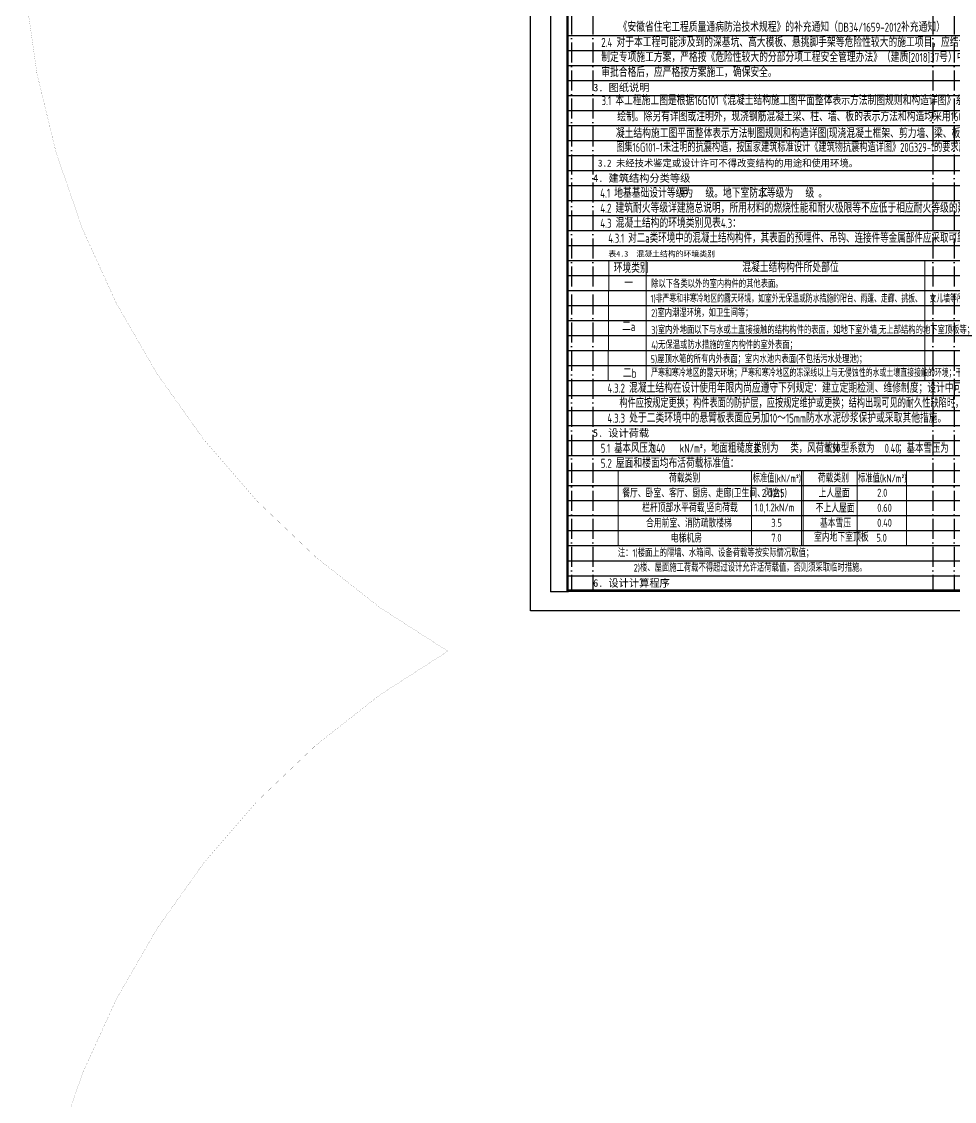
# Model space of a CAD drawing. Extents: x -812054 to 22247, y -644080 to 1003627.
# Drawn here: x -807546 to -760885, y -211397 to -157424 of the extents above; entities that cross this region are included whole.
import ezdxf

# ---------------------------------------------------------------- set-up
doc = ezdxf.new("R2010")
doc.units = 0
doc.header["$LTSCALE"] = 1000
doc.linetypes.add('D1', pattern=[14, 10, -2, 0, -2])
doc.linetypes.add('DASHED', pattern=[0.75, 0.5, -0.25])
doc.layers.get('DEFPOINTS').update_dxf_attribs({"linetype": 'CONTINUOUS'})
doc.layers.add('C-SHET-TTLB', color=11, linetype='CONTINUOUS')
doc.layers.add('S-1-TEXT', color=7, linetype='CONTINUOUS', lineweight=18)
doc.layers.add('S-1-修改', color=23, linetype='CONTINUOUS', lineweight=18)
doc.layers.add('审图修改', color=2, linetype='CONTINUOUS', plot=False)
doc.styles.add('TS', font='tssdeng.shx', dxfattribs={"width": 0.7, "bigfont": 'tssdchn.shx'})
doc.styles.add('黑体', font='simhei.ttf')

msp = doc.modelspace()

# ---------------------------------------------------------------- linework, layer by layer
at = {"layer": 'C-SHET-TTLB'}
for p in [(-781081.51, -128409.25), (-780181.51, -185929.25)]:
    msp.add_line(p, (-781081.51, -185929.25), dxfattribs=at)
msp.add_lwpolyline([(-697981.51, -127469.25), (-697981.51, -186869.25), (-782081.51, -186869.25), (-782081.51, -127469.25)], close=True, dxfattribs=at)
at = {"layer": 'C-SHET-TTLB', "const_width": 120}
msp.add_lwpolyline([(-780241.51, -128469.25), (-698981.51, -128469.25), (-698981.51, -185869.25), (-780241.51, -185869.25)], close=True, dxfattribs=at)
at = {"layer": 'DEFPOINTS', "color": 252, "linetype": 'D1', "ltscale": 0.1}
for p, q in [((-780041.51, -131869.25), (-780041.51, -185869.25)), ((-778969.51, -131869.25), (-778969.51, -185869.25)), ((-761969.51, -131869.25), (-761969.51, -185869.25)), ((-760897.51, -131869.25), (-760897.51, -185869.25))]:
    msp.add_line(p, q, dxfattribs=at)
at = {"layer": 'DEFPOINTS', "color": 252}
for p, q in [((-780241.51, -158119.25), (-705981.51, -158119.25)), ((-780241.51, -158869.25), (-705981.51, -158869.25)), ((-780241.51, -159619.25), (-705981.51, -159619.25)), ((-780241.51, -160369.25), (-705981.51, -160369.25)), ((-780241.51, -161119.25), (-705981.51, -161119.25)), ((-780241.51, -161869.25), (-705981.51, -161869.25)), ((-780241.51, -162619.25), (-705981.51, -162619.25)), ((-780241.51, -163369.25), (-705981.51, -163369.25)), ((-780241.51, -164119.25), (-705981.51, -164119.25)), ((-780241.51, -164869.25), (-705981.51, -164869.25)), ((-780241.51, -165619.25), (-705981.51, -165619.25)), ((-780241.51, -166369.25), (-705981.51, -166369.25)), ((-780241.51, -167119.25), (-705981.51, -167119.25)), ((-780241.51, -167869.25), (-705981.51, -167869.25)), ((-780241.51, -168619.25), (-705981.51, -168619.25)), ((-780241.51, -169369.25), (-705981.51, -169369.25)), ((-780241.51, -170119.25), (-705981.51, -170119.25)), ((-780241.51, -170869.25), (-705981.51, -170869.25)), ((-780241.51, -171619.25), (-705981.51, -171619.25)), ((-780241.51, -172369.25), (-705981.51, -172369.25)), ((-780241.51, -173119.25), (-705981.51, -173119.25)), ((-780241.51, -173869.25), (-705981.51, -173869.25)), ((-780241.51, -174619.25), (-705981.51, -174619.25)), ((-780241.51, -175369.25), (-705981.51, -175369.25)), ((-780241.51, -176119.25), (-705981.51, -176119.25)), ((-780241.51, -176869.25), (-705981.51, -176869.25)), ((-780241.51, -177619.25), (-705981.51, -177619.25)), ((-780241.51, -178369.25), (-705981.51, -178369.25)), ((-780241.51, -179119.25), (-705981.51, -179119.25)), ((-780241.51, -179869.25), (-705981.51, -179869.25)), ((-780241.51, -180619.25), (-705981.51, -180619.25)), ((-780241.51, -181369.25), (-705981.51, -181369.25)), ((-780241.51, -182119.25), (-705981.51, -182119.25)), ((-780241.51, -182869.25), (-705981.51, -182869.25)), ((-780241.51, -183619.25), (-705981.51, -183619.25)), ((-780241.51, -184369.25), (-705981.51, -184369.25)), ((-780241.51, -185119.25), (-705981.51, -185119.25))]:
    msp.add_line(p, q, dxfattribs=at)
at = {"layer": 'S-1-TEXT', "color": 2}
for p, q in [((-776298.47, -169363.76), (-776298.47, -175369.25)), ((-778173.47, -170113.76), (-762368.86, -170113.76)), ((-778173.47, -170863.76), (-762368.86, -170863.76)), ((-778173.47, -174613.76), (-762368.86, -174613.76)), ((-777696.3, -179869.25), (-768532.94, -179869.25)), ((-777696.3, -179869.25), (-777696.3, -183619.25)), ((-768532.94, -179869.25), (-777696.3, -179869.25)), ((-771040.05, -183619.25), (-771040.05, -179869.25)), ((-768532.94, -183619.25), (-768532.94, -179869.25)), ((-763276.16, -179869.25), (-768447.71, -179869.25)), ((-768447.71, -183619.25), (-768447.71, -179869.25)), ((-768447.71, -179869.25), (-763276.16, -179869.25)), ((-765747.86, -183619.25), (-765747.86, -179869.25)), ((-763276.16, -183619.25), (-763276.16, -179869.25)), ((-777696.3, -180619.25), (-768532.94, -180619.25)), ((-768447.71, -180619.25), (-763276.16, -180619.25)), ((-777696.3, -181369.25), (-768532.94, -181369.25)), ((-768447.71, -181369.25), (-763276.16, -181369.25)), ((-777696.3, -182119.25), (-768532.94, -182119.25)), ((-768447.71, -182119.25), (-763276.16, -182119.25)), ((-777696.3, -182869.25), (-768532.94, -182869.25)), ((-768447.71, -182869.25), (-763276.16, -182869.25)), ((-777696.3, -183619.25), (-768532.94, -183619.25)), ((-768447.71, -183619.25), (-763276.16, -183619.25))]:
    msp.add_line(p, q, dxfattribs=at)
msp.add_lwpolyline([(-762368.86, -169363.76), (-762368.86, -175369.25), (-778211.16, -175369.25), (-778173.47, -169363.76), (-762368.86, -169363.76)], dxfattribs=at)
at = {"layer": '审图修改', "const_width": 5}
msp.add_lwpolyline([(-786224.47, -115044.92, -0.57735027), (-712374.66, -115044.92, -0.57735027), (-638524.85, -115044.92, -0.57735027), (-564675.04, -115044.92, -0.57735027), (-490825.24, -115044.92, -0.57735027), (-416975.43, -115044.92, -0.57735027), (-416975.43, -188894.73, -0.57735027), (-416975.43, -262744.54, -0.57735027), (-416975.43, -336594.35, -0.57735027), (-416975.43, -410444.16, -0.57735027), (-416975.43, -484293.97, -0.57735027), (-490825.24, -484293.97, -0.57735027), (-564675.04, -484293.97, -0.57735027), (-638524.85, -484293.97, -0.57735027), (-712374.66, -484293.97, -0.57735027), (-786224.47, -484293.97, -0.57735027), (-786224.47, -410444.16, -0.57735027), (-786224.47, -336594.35, -0.57735027), (-786224.47, -262744.54, -0.57735027), (-786224.47, -188894.73, -0.57735027), (-786224.47, -115044.92, -0.57735027), (-786224.47, -115044.92, -0.57735027)], format="xyb", dxfattribs=at)

# ---------------------------------------------------------------- texts
at = {"layer": 'S-1-TEXT', "style": 'TS'}
for s, height, width, p in [('《安徽省住宅工程质量通病防治技术规程》的补充通知（DB34/1659-2012补充通知）', 450, 0.75, (-777681.01, -157930.31)), ('3.1 本工程施工图是根据16G101《混凝土结构施工图平面整体表示方法制图规则和构造详图》系列图集进行', 450, 0.75, (-778534.9, -161596.37)), ('绘制。除另有详图或注明外，现浇钢筋混凝土梁、柱、墙、板的表示方法和构造均采用16G101-1《混', 450, 0.75, (-777746.69, -162403.32)), ('凝土结构施工图平面整体表示方法制图规则和构造详图(现浇混凝土框架、剪力墙、梁、板)》。设计图和', 450, 0.75, (-777819.85, -163240.15)), ('图集16G101-1未注明的抗震构造，按国家建筑标准设计《建筑物抗震构造详图》20G329-1的要求施工。', 450, 0.7, (-777803.87, -163934.3)), ('4.2 建筑耐火等级详建施总说明，所用材料的燃烧性能和耐火极限等不应低于相应耐火等级的建筑防火规范要求。', 450, 0.75, (-778599.46, -166976.82)), ('4.3 混凝土结构的环境类别见表4.3：', 450, 0.75, (-778599.46, -167726.82)), ('4.3.1 对二a类环境中的混凝土结构构件，其表面的预埋件、吊钩、连接件等金属部件应采取可靠的防锈措施。', 450, 0.73, (-778201.76, -168476.82)), ('混凝土结构构件所处部位', 450, 0.75, (-771499.78, -169945.22)), ('环境类别', 450, 0.75, (-777927.9, -169976.73)), ('一', 450, 0.75, (-777402.38, -170726.73)), ('除以下各类以外的室内构件的其他表面。', 375, 0.75, (-776056.75, -170726.73)), ('2)室内潮湿环境，如卫生间等；', 375, 0.75, (-776056.75, -172176.63)), ('二a', 450, 0.75, (-777510.89, -172893)), ('3)室内外地面以下与水或土直接接触的结构构件的表面，如地下室外墙,无上部结构的地下室顶板等；', 375, 0.75, (-776047.44, -173030.16)), ('4)无保温或防水措施的室内构件的室外表面；', 375, 0.75, (-776047.44, -173780.16)), ('5)屋顶水箱的所有内外表面；室内水池内表面(不包括污水处理池)；', 375, 0.75, (-776082, -174485.88)), (' 二b', 450, 0.75, (-777671.11, -175226.73)), ('严寒和寒冷地区的露天环境；严寒和寒冷地区的冻深线以上与无侵蚀性的水或土壤直接接触的环境；干湿交替环境。', 375, 0.71, (-776056.75, -175176.63)), ('4.3.2 混凝土结构在设计使用年限内尚应遵守下列规定：建立定期检测、维修制度；设计中可更换的混凝土', 450, 0.75, (-778242.35, -175971.33)), ('构件应按规定更换；构件表面的防护层，应按规定维护或更换；结构出现可见的耐久性缺陷时，应及时进行处理。', 450, 0.7, (-777642.08, -176721.33)), ('4.3.3 处于二类环境中的悬臂板表面应另加10～15mm防水水泥砂浆保护或采取其他措施。', 450, 0.75, (-778242.35, -177471.33)), ('5.1 基本风压为      kN/m\x8c2\x8d，地面粗糙度类别为   类，风荷载体型系数为      ；基本雪压为      kN/m\x8c2\x8d。 ', 450, 0.72, (-778573.64, -178976.82)), ('5.2 屋面和楼面均布活荷载标准值：', 450, 0.75, (-778573.64, -179726.82)), ('荷载类别', 400, 0.75, (-775161.21, -180455.19)), ('标准值(kN/m\x8c2\x8d)', 400, 0.7, (-770979.24, -180456.85)), ('荷载类别', 400, 0.75, (-767720.63, -180455.19)), ('标准值(kN/m\x8c2\x8d)', 400, 0.7, (-765704.75, -180456.85)), ('餐厅、卧室、客厅、厨房、走廊(卫生间、阳台)', 400, 0.75, (-777499.25, -181205.19)), ('2.0(2.5)', 400, 0.75, (-770520.57, -181181.75)), ('上人屋面', 400, 0.75, (-767681.43, -181205.19)), ('2.0', 400, 0.75, (-764749.99, -181174.54)), ('栏杆顶部水平荷载,竖向荷载', 400, 0.75, (-776505.01, -181938.96)), ('1.0,1.2kN/m\x8c', 400, 0.75, (-770882.95, -181910.11)), ('不上人屋面', 400, 0.75, (-767826.77, -181955.19)), ('0.60', 400, 0.75, (-764744.58, -181924.54)), ('合用前室、消防疏散楼梯', 400, 0.75, (-776310.67, -182705.19)), ('3.5', 400, 0.75, (-770044.61, -182674.54)), (' 基本雪压', 400, 0.75, (-767804.52, -182706.85)), ('0.40', 400, 0.75, (-764749.99, -182674.54)), ('室内地下室顶板', 400, 0.75, (-767907.16, -183409.05)), ('电梯机房', 400, 0.75, (-775072.83, -183456.85)), ('7.0', 400, 0.75, (-770044.61, -183424.54)), ('5.0', 400, 0.75, (-764787.82, -183424.54)), ('注：1)楼面上的隔墙、水箱间、设备荷载等按实际情况取值；', 375, 0.75, (-777719.17, -184173.64))]:
    msp.add_text(s, height=height, dxfattribs=dict(at, width=width)).set_placement(p)
at = {"layer": 'S-1-TEXT', "linetype": 'DASHED'}
for s, height, style, width, p in [('2.4 对于本工程可能涉及到的深基坑、高大模板、悬挑脚手架等危险性较大的施工项目，应结合本工程，', 450, 'TS', 0.75, (-778549.66, -158689.74)), ('制定专项施工方案，严格按《危险性较大的分部分项工程安全管理办法》（建质[2018]37号）中的规定程序审批，', 450, 'TS', 0.75, (-778549.66, -159439.74)), ('审批合格后，应严格按方案施工，确保安全。', 450, 'TS', 0.75, (-778549.66, -160189.74)), ('3.2 未经技术鉴定或设计许可不得改变结构的用途和使用环境。', 350, '黑体', 0.95, (-778715.43, -164672.02)), ('4.1 地基基础设计等级为   级。地下室防水等级为   级 。', 450, 'TS', 0.75, (-778604.69, -166226.82)), ('    2)楼、屋面施工荷载不得超过设计允许活荷载值，否则须采取临时措施。', 375, 'TS', 0.75, (-777691.06, -184911.94))]:
    msp.add_text(s, height=height, dxfattribs=dict(at, style=style, width=width)).set_placement(p)
at = {"layer": 'S-1-TEXT', "style": '黑体'}
for s, height, p in [('3. 图纸说明', 375, (-778949.57, -160907.03)), ('4. 建筑结构分类等级', 375, (-778952.82, -165435.03)), ('表4.3  混凝土结构的环境类别', 281.25, (-778195.01, -169172.45)), ('5. 设计荷载', 375, (-778969.51, -178173.28)), ('6. 设计计算程序', 375, (-778956.89, -185673.28))]:
    msp.add_text(s, height=height, dxfattribs=at).set_placement(p)
at = {"layer": 'S-1-TEXT', "style": 'TS', "oblique": 0.7, "width": 0.7}
msp.add_text('1)非严寒和非寒冷地区的露天环境，如室外无保温或防水措施的阳台、雨蓬、走廊、挑板、  女儿墙等所有表面；', height=375, dxfattribs=at).set_placement((-776091.75, -171463.8))
at = {"layer": 'S-1-修改', "color": 1, "style": 'TS'}
for s, width, p in [(' 甲', 0.75, (-774840.11, -166226.82)), ('    二', 0.75, (-771463.15, -166215.94)), ('B', 0.72, (-770891.43, -178976.82))]:
    msp.add_text(s, height=450, dxfattribs=dict(at, width=width)).set_placement(p)
at = {"layer": 'S-1-修改', "color": 1, "linetype": 'DASHED', "style": 'TS', "width": 0.72}
for s, p in [('0.40', (-776103.79, -178976.82)), ('1.30', (-767265.8, -178976.82)), ('0.40', (-764375.47, -178976.82))]:
    msp.add_text(s, height=450, dxfattribs=at).set_placement(p)

doc.saveas('drawing.dxf')
